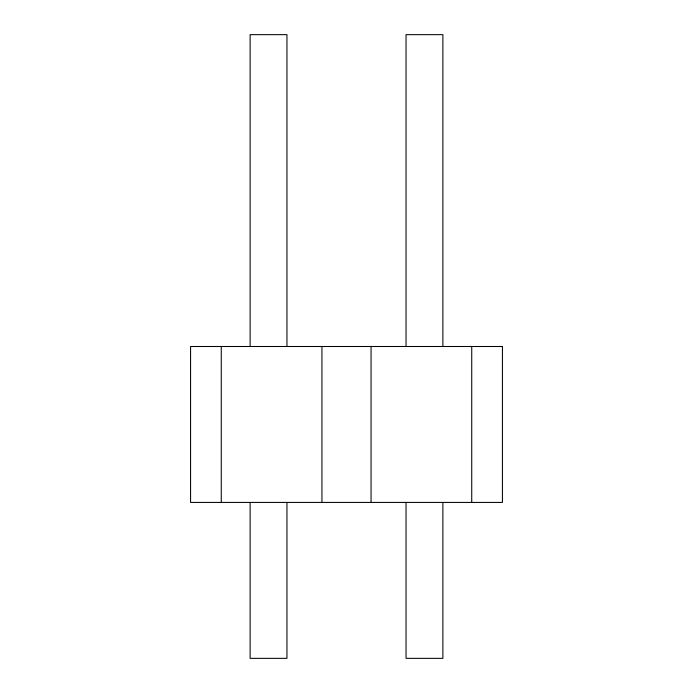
<?xml version="1.0" encoding="UTF-8"?>
<svg xmlns="http://www.w3.org/2000/svg" width="693" height="693" viewBox="0 0 693 693"><rect width="100%" height="100%" fill="white"/><g stroke="black" fill="none" stroke-linecap="round" stroke-linejoin="round"><path stroke-width="1.04" d="M471.734 346.5L471.734 502.425M442.879 346.5L442.879 34.65L406.046 34.65L406.046 346.5M442.879 502.425L442.879 658.35L406.046 658.35L406.046 502.425M371.058 346.5L371.058 502.425M321.942 346.5L321.942 502.425M286.954 346.5L286.954 34.65L250.121 34.65L250.121 346.5M286.954 502.425L286.954 658.35L250.121 658.35L250.121 502.425M221.266 346.5L221.266 502.425M502.425 346.5L190.575 346.5L190.575 502.425L502.425 502.425L502.425 346.5"/></g></svg>
